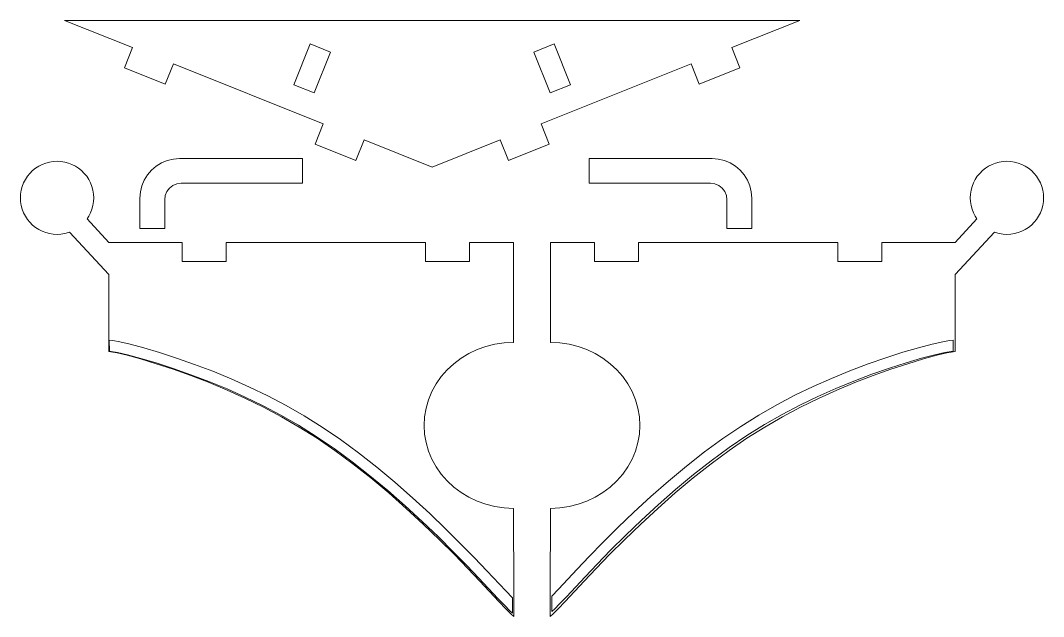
# Model space of a CAD drawing. Header units: millimetres. Extents: x -516 to 519, y -297 to 340.
# Drawn here: x -130.9 to 8.8, y -187.1 to -105.7 of the extents above; entities that cross this region are included whole.
import ezdxf

# ---------------------------------------------------------------- set-up
doc = ezdxf.new("R2010")
doc.units = ezdxf.units.MM
doc.header["$MEASUREMENT"] = 0
doc.layers.add('layer 1', color=7, linetype='Continuous')

msp = doc.modelspace()

# ---------------------------------------------------------------- linework, layer by layer
at = {"layer": 'layer 1', "color": 250, "lineweight": 18}
for points, knots in [([(-59.7746, -119.7748), (-59.7746, -119.7748), (-58.6614, -122.5629), (-58.6614, -122.5629), (-58.6614, -122.5629), (-64.237, -124.7889), (-64.237, -124.7889), (-64.237, -124.7889), (-65.3504, -122.0014), (-65.3504, -122.0014), (-65.3504, -122.0014), (-74.6432, -125.7119), (-74.6432, -125.7119), (-74.6432, -125.7119), (-83.9355, -122.0014), (-83.9355, -122.0014), (-83.9355, -122.0014), (-85.0489, -124.7889), (-85.0489, -124.7889), (-85.0489, -124.7889), (-90.6247, -122.5629), (-90.6247, -122.5629), (-90.6247, -122.5629), (-89.5113, -119.7748), (-89.5113, -119.7748), (-89.5113, -119.7748), (-109.9846, -111.6), (-109.9846, -111.6), (-109.9846, -111.6), (-111.098, -114.3877), (-111.098, -114.3877), (-111.098, -114.3877), (-116.6731, -112.1616), (-116.6731, -112.1616), (-116.6731, -112.1616), (-115.5604, -109.3735), (-115.5604, -109.3735), (-115.5604, -109.3735), (-124.8527, -105.663), (-124.8527, -105.663), (-124.8527, -105.663), (-24.4332, -105.663), (-24.4332, -105.663), (-24.4332, -105.663), (-33.7262, -109.3735), (-33.7262, -109.3735), (-33.7262, -109.3735), (-32.6128, -112.1616), (-32.6128, -112.1616), (-32.6128, -112.1616), (-38.1886, -114.3877), (-38.1886, -114.3877), (-38.1886, -114.3877), (-39.3019, -111.6), (-39.3019, -111.6), (-39.3019, -111.6), (-59.7746, -119.7748), (-59.7746, -119.7748)], [0, 0, 0, 0, 0.05263158, 0.05263158, 0.05263158, 0.10526316, 0.10526316, 0.10526316, 0.15789474, 0.15789474, 0.15789474, 0.21052632, 0.21052632, 0.21052632, 0.26315789, 0.26315789, 0.26315789, 0.31578947, 0.31578947, 0.31578947, 0.36842105, 0.36842105, 0.36842105, 0.42105263, 0.42105263, 0.42105263, 0.47368421, 0.47368421, 0.47368421, 0.52631579, 0.52631579, 0.52631579, 0.57894737, 0.57894737, 0.57894737, 0.63157895, 0.63157895, 0.63157895, 0.68421053, 0.68421053, 0.68421053, 0.73684211, 0.73684211, 0.73684211, 0.78947368, 0.78947368, 0.78947368, 0.84210526, 0.84210526, 0.84210526, 0.89473684, 0.89473684, 0.89473684, 0.94736842, 0.94736842, 0.94736842, 1, 1, 1, 1]), ([(-90.7454, -115.5551), (-90.7454, -115.5551), (-88.5195, -109.9794), (-88.5195, -109.9794), (-88.5195, -109.9794), (-91.307, -108.8662), (-91.307, -108.8662), (-91.307, -108.8662), (-93.5337, -114.4418), (-93.5337, -114.4418), (-93.5337, -114.4418), (-90.7454, -115.5551), (-90.7454, -115.5551)], [0, 0, 0, 0, 0.25, 0.25, 0.25, 0.5, 0.5, 0.5, 0.75, 0.75, 0.75, 1, 1, 1, 1]), ([(-60.7671, -109.9794), (-60.7671, -109.9794), (-58.5405, -115.5551), (-58.5405, -115.5551), (-58.5405, -115.5551), (-55.7529, -114.4418), (-55.7529, -114.4418), (-55.7529, -114.4418), (-57.979, -108.8662), (-57.979, -108.8662), (-57.979, -108.8662), (-60.7671, -109.9794), (-60.7671, -109.9794)], [0, 0, 0, 0, 0.25, 0.25, 0.25, 0.5, 0.5, 0.5, 0.75, 0.75, 0.75, 1, 1, 1, 1]), ([(-118.7865, -149.4027), (-118.7865, -149.4027), (-118.7865, -149.3962), (-118.7865, -149.3962), (-118.7865, -149.3962), (-118.7865, -149.2809), (-118.7865, -149.2809), (-118.7865, -149.2809), (-118.7865, -140.3941), (-118.7865, -140.3941), (-118.7865, -140.3941), (-124.1799, -134.6107), (-124.1799, -134.6107), (-124.1799, -134.6107), (-124.3177, -134.6639), (-124.3177, -134.6639), (-124.3177, -134.6639), (-124.8235, -134.7995), (-124.8235, -134.7995), (-124.8235, -134.7995), (-125.3407, -134.8815), (-125.3407, -134.8815), (-125.3407, -134.8815), (-125.8633, -134.9088), (-125.8633, -134.9088), (-125.8633, -134.9088), (-126.3865, -134.8815), (-126.3865, -134.8815), (-126.3865, -134.8815), (-126.9038, -134.7995), (-126.9038, -134.7995), (-126.9038, -134.7995), (-127.4095, -134.6639), (-127.4095, -134.6639), (-127.4095, -134.6639), (-127.8983, -134.4764), (-127.8983, -134.4764), (-127.8983, -134.4764), (-128.3647, -134.2385), (-128.3647, -134.2385), (-128.3647, -134.2385), (-128.8037, -133.9532), (-128.8037, -133.9532), (-128.8037, -133.9532), (-129.211, -133.624), (-129.211, -133.624), (-129.211, -133.624), (-129.5811, -133.2533), (-129.5811, -133.2533), (-129.5811, -133.2533), (-129.9103, -132.8465), (-129.9103, -132.8465), (-129.9103, -132.8465), (-130.1958, -132.4076), (-130.1958, -132.4076), (-130.1958, -132.4076), (-130.4335, -131.9411), (-130.4335, -131.9411), (-130.4335, -131.9411), (-130.621, -131.4523), (-130.621, -131.4523), (-130.621, -131.4523), (-130.7566, -130.9466), (-130.7566, -130.9466), (-130.7566, -130.9466), (-130.8386, -130.4294), (-130.8386, -130.4294), (-130.8386, -130.4294), (-130.8661, -129.9062), (-130.8661, -129.9062), (-130.8661, -129.9062), (-130.8386, -129.3834), (-130.8386, -129.3834), (-130.8386, -129.3834), (-130.7566, -128.8663), (-130.7566, -128.8663), (-130.7566, -128.8663), (-130.621, -128.3606), (-130.621, -128.3606), (-130.621, -128.3606), (-130.4335, -127.8718), (-130.4335, -127.8718), (-130.4335, -127.8718), (-130.1958, -127.4048), (-130.1958, -127.4048), (-130.1958, -127.4048), (-129.9103, -126.9659), (-129.9103, -126.9659), (-129.9103, -126.9659), (-129.5811, -126.5591), (-129.5811, -126.5591), (-129.5811, -126.5591), (-129.211, -126.189), (-129.211, -126.189), (-129.211, -126.189), (-128.8037, -125.8592), (-128.8037, -125.8592), (-128.8037, -125.8592), (-128.3647, -125.5739), (-128.3647, -125.5739), (-128.3647, -125.5739), (-127.8983, -125.336), (-127.8983, -125.336), (-127.8983, -125.336), (-127.4095, -125.1484), (-127.4095, -125.1484), (-127.4095, -125.1484), (-126.9038, -125.0128), (-126.9038, -125.0128), (-126.9038, -125.0128), (-126.3865, -124.9315), (-126.3865, -124.9315), (-126.3865, -124.9315), (-125.8633, -124.9036), (-125.8633, -124.9036), (-125.8633, -124.9036), (-125.3407, -124.9315), (-125.3407, -124.9315), (-125.3407, -124.9315), (-124.8235, -125.0128), (-124.8235, -125.0128), (-124.8235, -125.0128), (-124.3177, -125.1484), (-124.3177, -125.1484), (-124.3177, -125.1484), (-123.829, -125.336), (-123.829, -125.336), (-123.829, -125.336), (-123.3621, -125.5739), (-123.3621, -125.5739), (-123.3621, -125.5739), (-122.923, -125.8592), (-122.923, -125.8592), (-122.923, -125.8592), (-122.5162, -126.189), (-122.5162, -126.189), (-122.5162, -126.189), (-122.1461, -126.5591), (-122.1461, -126.5591), (-122.1461, -126.5591), (-121.8165, -126.9659), (-121.8165, -126.9659), (-121.8165, -126.9659), (-121.531, -127.4048), (-121.531, -127.4048), (-121.531, -127.4048), (-121.2937, -127.8718), (-121.2937, -127.8718), (-121.2937, -127.8718), (-121.1057, -128.3606), (-121.1057, -128.3606), (-121.1057, -128.3606), (-120.9701, -128.8663), (-120.9701, -128.8663), (-120.9701, -128.8663), (-120.8886, -129.3834), (-120.8886, -129.3834), (-120.8886, -129.3834), (-120.8607, -129.9062), (-120.8607, -129.9062), (-120.8607, -129.9062), (-120.8886, -130.4294), (-120.8886, -130.4294), (-120.8886, -130.4294), (-120.9701, -130.9461), (-120.9701, -130.9461), (-120.9701, -130.9461), (-121.1057, -131.4523), (-121.1057, -131.4523), (-121.1057, -131.4523), (-121.2937, -131.9411), (-121.2937, -131.9411), (-121.2937, -131.9411), (-121.531, -132.4076), (-121.531, -132.4076), (-121.531, -132.4076), (-121.7776, -132.7863), (-121.7776, -132.7863), (-121.7776, -132.7863), (-118.7865, -135.9935), (-118.7865, -135.9935), (-118.7865, -135.9935), (-108.7817, -135.9935), (-108.7817, -135.9935), (-108.7817, -135.9935), (-108.7817, -138.6201), (-108.7817, -138.6201), (-108.7817, -138.6201), (-102.7786, -138.6201), (-102.7786, -138.6201), (-102.7786, -138.6201), (-102.7786, -135.9935), (-102.7786, -135.9935), (-102.7786, -135.9935), (-75.5359, -135.9935), (-75.5359, -135.9935), (-75.5359, -135.9935), (-75.5359, -138.6201), (-75.5359, -138.6201), (-75.5359, -138.6201), (-69.5332, -138.6201), (-69.5332, -138.6201), (-69.5332, -138.6201), (-69.5332, -135.9935), (-69.5332, -135.9935), (-69.5332, -135.9935), (-63.5301, -135.9935), (-63.5301, -135.9935), (-63.5301, -135.9935), (-63.5301, -149.6624), (-63.5301, -149.6624), (-63.5301, -149.6624), (-64.8068, -149.7247), (-64.8068, -149.7247), (-64.8068, -149.7247), (-66.0697, -149.9101), (-66.0697, -149.9101), (-66.0697, -149.9101), (-67.3043, -150.2174), (-67.3043, -150.2174), (-67.3043, -150.2174), (-68.4978, -150.6433), (-68.4978, -150.6433), (-68.4978, -150.6433), (-69.6372, -151.1818), (-69.6372, -151.1818), (-69.6372, -151.1818), (-70.7093, -151.8286), (-70.7093, -151.8286), (-70.7093, -151.8286), (-71.7028, -152.576), (-71.7028, -152.576), (-71.7028, -152.576), (-72.6071, -153.4157), (-72.6071, -153.4157), (-72.6071, -153.4157), (-73.4113, -154.3381), (-73.4113, -154.3381), (-73.4113, -154.3381), (-74.1077, -155.3337), (-74.1077, -155.3337), (-74.1077, -155.3337), (-74.6878, -156.3916), (-74.6878, -156.3916), (-74.6878, -156.3916), (-75.1466, -157.5004), (-75.1466, -157.5004), (-75.1466, -157.5004), (-75.4773, -158.6475), (-75.4773, -158.6475), (-75.4773, -158.6475), (-75.6775, -159.8196), (-75.6775, -159.8196), (-75.6775, -159.8196), (-75.7442, -161.0055), (-75.7442, -161.0055), (-75.7442, -161.0055), (-75.6775, -162.1914), (-75.6775, -162.1914), (-75.6775, -162.1914), (-75.4773, -163.3642), (-75.4773, -163.3642), (-75.4773, -163.3642), (-75.1466, -164.5107), (-75.1466, -164.5107), (-75.1466, -164.5107), (-74.6878, -165.6195), (-74.6878, -165.6195), (-74.6878, -165.6195), (-74.1077, -166.6773), (-74.1077, -166.6773), (-74.1077, -166.6773), (-73.4113, -167.6729), (-73.4113, -167.6729), (-73.4113, -167.6729), (-72.6071, -168.5958), (-72.6071, -168.5958), (-72.6071, -168.5958), (-71.7028, -169.4351), (-71.7028, -169.4351), (-71.7028, -169.4351), (-70.7093, -170.1825), (-70.7093, -170.1825), (-70.7093, -170.1825), (-69.6372, -170.8293), (-69.6372, -170.8293), (-69.6372, -170.8293), (-68.4978, -171.3683), (-68.4978, -171.3683), (-68.4978, -171.3683), (-67.3043, -171.7937), (-67.3043, -171.7937), (-67.3043, -171.7937), (-66.0697, -172.101), (-66.0697, -172.101), (-66.0697, -172.101), (-64.8068, -172.2868), (-64.8068, -172.2868), (-64.8068, -172.2868), (-63.5301, -172.3487), (-63.5301, -172.3487), (-63.5301, -172.3487), (-63.5159, -184.1426), (-63.5159, -184.1426), (-63.5159, -184.1426), (-63.5149, -185.0253), (-63.5149, -185.0253)], [0, 0, 0, 0, 0.00980392, 0.00980392, 0.00980392, 0.01960784, 0.01960784, 0.01960784, 0.02941176, 0.02941176, 0.02941176, 0.03921569, 0.03921569, 0.03921569, 0.04901961, 0.04901961, 0.04901961, 0.05882353, 0.05882353, 0.05882353, 0.06862745, 0.06862745, 0.06862745, 0.07843137, 0.07843137, 0.07843137, 0.08823529, 0.08823529, 0.08823529, 0.09803922, 0.09803922, 0.09803922, 0.10784314, 0.10784314, 0.10784314, 0.11764706, 0.11764706, 0.11764706, 0.12745098, 0.12745098, 0.12745098, 0.1372549, 0.1372549, 0.1372549, 0.14705882, 0.14705882, 0.14705882, 0.15686275, 0.15686275, 0.15686275, 0.16666667, 0.16666667, 0.16666667, 0.17647059, 0.17647059, 0.17647059, 0.18627451, 0.18627451, 0.18627451, 0.19607843, 0.19607843, 0.19607843, 0.20588235, 0.20588235, 0.20588235, 0.21568627, 0.21568627, 0.21568627, 0.2254902, 0.2254902, 0.2254902, 0.23529412, 0.23529412, 0.23529412, 0.24509804, 0.24509804, 0.24509804, 0.25490196, 0.25490196, 0.25490196, 0.26470588, 0.26470588, 0.26470588, 0.2745098, 0.2745098, 0.2745098, 0.28431373, 0.28431373, 0.28431373, 0.29411765, 0.29411765, 0.29411765, 0.30392157, 0.30392157, 0.30392157, 0.31372549, 0.31372549, 0.31372549, 0.32352941, 0.32352941, 0.32352941, 0.33333333, 0.33333333, 0.33333333, 0.34313725, 0.34313725, 0.34313725, 0.35294118, 0.35294118, 0.35294118, 0.3627451, 0.3627451, 0.3627451, 0.37254902, 0.37254902, 0.37254902, 0.38235294, 0.38235294, 0.38235294, 0.39215686, 0.39215686, 0.39215686, 0.40196078, 0.40196078, 0.40196078, 0.41176471, 0.41176471, 0.41176471, 0.42156863, 0.42156863, 0.42156863, 0.43137255, 0.43137255, 0.43137255, 0.44117647, 0.44117647, 0.44117647, 0.45098039, 0.45098039, 0.45098039, 0.46078431, 0.46078431, 0.46078431, 0.47058824, 0.47058824, 0.47058824, 0.48039216, 0.48039216, 0.48039216, 0.49019608, 0.49019608, 0.49019608, 0.5, 0.5, 0.5, 0.50980392, 0.50980392, 0.50980392, 0.51960784, 0.51960784, 0.51960784, 0.52941176, 0.52941176, 0.52941176, 0.53921569, 0.53921569, 0.53921569, 0.54901961, 0.54901961, 0.54901961, 0.55882353, 0.55882353, 0.55882353, 0.56862745, 0.56862745, 0.56862745, 0.57843137, 0.57843137, 0.57843137, 0.58823529, 0.58823529, 0.58823529, 0.59803922, 0.59803922, 0.59803922, 0.60784314, 0.60784314, 0.60784314, 0.61764706, 0.61764706, 0.61764706, 0.62745098, 0.62745098, 0.62745098, 0.6372549, 0.6372549, 0.6372549, 0.64705882, 0.64705882, 0.64705882, 0.65686275, 0.65686275, 0.65686275, 0.66666667, 0.66666667, 0.66666667, 0.67647059, 0.67647059, 0.67647059, 0.68627451, 0.68627451, 0.68627451, 0.69607843, 0.69607843, 0.69607843, 0.70588235, 0.70588235, 0.70588235, 0.71568627, 0.71568627, 0.71568627, 0.7254902, 0.7254902, 0.7254902, 0.73529412, 0.73529412, 0.73529412, 0.74509804, 0.74509804, 0.74509804, 0.75490196, 0.75490196, 0.75490196, 0.76470588, 0.76470588, 0.76470588, 0.7745098, 0.7745098, 0.7745098, 0.78431373, 0.78431373, 0.78431373, 0.79411765, 0.79411765, 0.79411765, 0.80392157, 0.80392157, 0.80392157, 0.81372549, 0.81372549, 0.81372549, 0.82352941, 0.82352941, 0.82352941, 0.83333333, 0.83333333, 0.83333333, 0.84313725, 0.84313725, 0.84313725, 0.85294118, 0.85294118, 0.85294118, 0.8627451, 0.8627451, 0.8627451, 0.87254902, 0.87254902, 0.87254902, 0.88235294, 0.88235294, 0.88235294, 0.89215686, 0.89215686, 0.89215686, 0.90196078, 0.90196078, 0.90196078, 0.91176471, 0.91176471, 0.91176471, 0.92156863, 0.92156863, 0.92156863, 0.93137255, 0.93137255, 0.93137255, 0.94117647, 0.94117647, 0.94117647, 0.95098039, 0.95098039, 0.95098039, 0.96078431, 0.96078431, 0.96078431, 0.97058824, 0.97058824, 0.97058824, 0.98039216, 0.98039216, 0.98039216, 0.99019608, 0.99019608, 0.99019608, 1, 1, 1, 1]), ([(-92.3682, -127.9181), (-92.3682, -127.9181), (-108.919, -127.9181), (-108.919, -127.9181), (-108.919, -127.9181), (-109.5012, -127.9951), (-109.5012, -127.9951), (-109.5012, -127.9951), (-110.0437, -128.2198), (-110.0437, -128.2198), (-110.0437, -128.2198), (-110.51, -128.5774), (-110.51, -128.5774), (-110.51, -128.5774), (-110.8671, -129.0432), (-110.8671, -129.0432), (-110.8671, -129.0432), (-111.0918, -129.5855), (-111.0918, -129.5855), (-111.0918, -129.5855), (-111.1688, -130.1678), (-111.1688, -130.1678), (-111.1688, -130.1678), (-111.1688, -134.0813), (-111.1688, -134.0813), (-111.1688, -134.0813), (-114.5433, -134.0813), (-114.5433, -134.0813), (-114.5433, -134.0813), (-114.5433, -129.9432), (-114.5433, -129.9432), (-114.5433, -129.9432), (-114.4766, -129.0984), (-114.4766, -129.0984), (-114.4766, -129.0984), (-114.2793, -128.2745), (-114.2793, -128.2745), (-114.2793, -128.2745), (-113.955, -127.4916), (-113.955, -127.4916), (-113.955, -127.4916), (-113.5121, -126.7694), (-113.5121, -126.7694), (-113.5121, -126.7694), (-112.9616, -126.1253), (-112.9616, -126.1253), (-112.9616, -126.1253), (-112.3175, -125.5748), (-112.3175, -125.5748), (-112.3175, -125.5748), (-111.5953, -125.1325), (-111.5953, -125.1325), (-111.5953, -125.1325), (-110.8124, -124.8083), (-110.8124, -124.8083), (-110.8124, -124.8083), (-109.9885, -124.6103), (-109.9885, -124.6103), (-109.9885, -124.6103), (-109.1437, -124.5435), (-109.1437, -124.5435), (-109.1437, -124.5435), (-92.3682, -124.5435), (-92.3682, -124.5435), (-92.3682, -124.5435), (-92.3682, -127.9181), (-92.3682, -127.9181)], [0, 0, 0, 0, 0.04545455, 0.04545455, 0.04545455, 0.09090909, 0.09090909, 0.09090909, 0.13636364, 0.13636364, 0.13636364, 0.18181818, 0.18181818, 0.18181818, 0.22727273, 0.22727273, 0.22727273, 0.27272727, 0.27272727, 0.27272727, 0.31818182, 0.31818182, 0.31818182, 0.36363636, 0.36363636, 0.36363636, 0.40909091, 0.40909091, 0.40909091, 0.45454545, 0.45454545, 0.45454545, 0.5, 0.5, 0.5, 0.54545455, 0.54545455, 0.54545455, 0.59090909, 0.59090909, 0.59090909, 0.63636364, 0.63636364, 0.63636364, 0.68181818, 0.68181818, 0.68181818, 0.72727273, 0.72727273, 0.72727273, 0.77272727, 0.77272727, 0.77272727, 0.81818182, 0.81818182, 0.81818182, 0.86363636, 0.86363636, 0.86363636, 0.90909091, 0.90909091, 0.90909091, 0.95454545, 0.95454545, 0.95454545, 1, 1, 1, 1]), ([(-3.2419, -149.4027), (-3.2419, -149.4027), (-3.2419, -149.3962), (-3.2419, -149.3962), (-3.2419, -149.3962), (-3.2419, -149.2809), (-3.2419, -149.2809), (-3.2419, -149.2809), (-3.2419, -140.3941), (-3.2419, -140.3941), (-3.2419, -140.3941), (2.1515, -134.6107), (2.1515, -134.6107), (2.1515, -134.6107), (2.2893, -134.6639), (2.2893, -134.6639), (2.2893, -134.6639), (2.7951, -134.7995), (2.7951, -134.7995), (2.7951, -134.7995), (3.3123, -134.8815), (3.3123, -134.8815), (3.3123, -134.8815), (3.8349, -134.9088), (3.8349, -134.9088), (3.8349, -134.9088), (4.3581, -134.8815), (4.3581, -134.8815), (4.3581, -134.8815), (4.8754, -134.7995), (4.8754, -134.7995), (4.8754, -134.7995), (5.3811, -134.6639), (5.3811, -134.6639), (5.3811, -134.6639), (5.8699, -134.4764), (5.8699, -134.4764), (5.8699, -134.4764), (6.3363, -134.2385), (6.3363, -134.2385), (6.3363, -134.2385), (6.7753, -133.9532), (6.7753, -133.9532), (6.7753, -133.9532), (7.1826, -133.624), (7.1826, -133.624), (7.1826, -133.624), (7.5527, -133.2533), (7.5527, -133.2533), (7.5527, -133.2533), (7.8819, -132.8465), (7.8819, -132.8465), (7.8819, -132.8465), (8.1674, -132.4076), (8.1674, -132.4076), (8.1674, -132.4076), (8.4051, -131.9411), (8.4051, -131.9411), (8.4051, -131.9411), (8.5926, -131.4523), (8.5926, -131.4523), (8.5926, -131.4523), (8.7282, -130.9466), (8.7282, -130.9466), (8.7282, -130.9466), (8.8102, -130.4294), (8.8102, -130.4294), (8.8102, -130.4294), (8.8377, -129.9062), (8.8377, -129.9062), (8.8377, -129.9062), (8.8102, -129.3834), (8.8102, -129.3834), (8.8102, -129.3834), (8.7282, -128.8663), (8.7282, -128.8663), (8.7282, -128.8663), (8.5926, -128.3606), (8.5926, -128.3606), (8.5926, -128.3606), (8.4051, -127.8718), (8.4051, -127.8718), (8.4051, -127.8718), (8.1674, -127.4048), (8.1674, -127.4048), (8.1674, -127.4048), (7.8819, -126.9659), (7.8819, -126.9659), (7.8819, -126.9659), (7.5527, -126.5591), (7.5527, -126.5591), (7.5527, -126.5591), (7.1826, -126.189), (7.1826, -126.189), (7.1826, -126.189), (6.7753, -125.8592), (6.7753, -125.8592), (6.7753, -125.8592), (6.3363, -125.5739), (6.3363, -125.5739), (6.3363, -125.5739), (5.8699, -125.336), (5.8699, -125.336), (5.8699, -125.336), (5.3811, -125.1484), (5.3811, -125.1484), (5.3811, -125.1484), (4.8754, -125.0128), (4.8754, -125.0128), (4.8754, -125.0128), (4.3581, -124.9315), (4.3581, -124.9315), (4.3581, -124.9315), (3.8349, -124.9036), (3.8349, -124.9036), (3.8349, -124.9036), (3.3123, -124.9315), (3.3123, -124.9315), (3.3123, -124.9315), (2.7951, -125.0128), (2.7951, -125.0128), (2.7951, -125.0128), (2.2893, -125.1484), (2.2893, -125.1484), (2.2893, -125.1484), (1.8006, -125.336), (1.8006, -125.336), (1.8006, -125.336), (1.3337, -125.5739), (1.3337, -125.5739), (1.3337, -125.5739), (0.8946, -125.8592), (0.8946, -125.8592), (0.8946, -125.8592), (0.4878, -126.189), (0.4878, -126.189), (0.4878, -126.189), (0.1177, -126.5591), (0.1177, -126.5591), (0.1177, -126.5591), (-0.2119, -126.9659), (-0.2119, -126.9659), (-0.2119, -126.9659), (-0.4974, -127.4048), (-0.4974, -127.4048), (-0.4974, -127.4048), (-0.7347, -127.8718), (-0.7347, -127.8718), (-0.7347, -127.8718), (-0.9227, -128.3606), (-0.9227, -128.3606), (-0.9227, -128.3606), (-1.0583, -128.8663), (-1.0583, -128.8663), (-1.0583, -128.8663), (-1.1398, -129.3834), (-1.1398, -129.3834), (-1.1398, -129.3834), (-1.1677, -129.9062), (-1.1677, -129.9062), (-1.1677, -129.9062), (-1.1398, -130.4294), (-1.1398, -130.4294), (-1.1398, -130.4294), (-1.0583, -130.9461), (-1.0583, -130.9461), (-1.0583, -130.9461), (-0.9227, -131.4523), (-0.9227, -131.4523), (-0.9227, -131.4523), (-0.7347, -131.9411), (-0.7347, -131.9411), (-0.7347, -131.9411), (-0.4974, -132.4076), (-0.4974, -132.4076), (-0.4974, -132.4076), (-0.2508, -132.7863), (-0.2508, -132.7863), (-0.2508, -132.7863), (-3.2419, -135.9935), (-3.2419, -135.9935), (-3.2419, -135.9935), (-13.2467, -135.9935), (-13.2467, -135.9935), (-13.2467, -135.9935), (-13.2467, -138.6201), (-13.2467, -138.6201), (-13.2467, -138.6201), (-19.2498, -138.6201), (-19.2498, -138.6201), (-19.2498, -138.6201), (-19.2498, -135.9935), (-19.2498, -135.9935), (-19.2498, -135.9935), (-46.4925, -135.9935), (-46.4925, -135.9935), (-46.4925, -135.9935), (-46.4925, -138.6201), (-46.4925, -138.6201), (-46.4925, -138.6201), (-52.4952, -138.6201), (-52.4952, -138.6201), (-52.4952, -138.6201), (-52.4952, -135.9935), (-52.4952, -135.9935), (-52.4952, -135.9935), (-58.4983, -135.9935), (-58.4983, -135.9935), (-58.4983, -135.9935), (-58.4983, -149.6624), (-58.4983, -149.6624), (-58.4983, -149.6624), (-57.2216, -149.7247), (-57.2216, -149.7247), (-57.2216, -149.7247), (-55.9587, -149.9101), (-55.9587, -149.9101), (-55.9587, -149.9101), (-54.7241, -150.2174), (-54.7241, -150.2174), (-54.7241, -150.2174), (-53.5306, -150.6433), (-53.5306, -150.6433), (-53.5306, -150.6433), (-52.3912, -151.1818), (-52.3912, -151.1818), (-52.3912, -151.1818), (-51.3191, -151.8286), (-51.3191, -151.8286), (-51.3191, -151.8286), (-50.3256, -152.576), (-50.3256, -152.576), (-50.3256, -152.576), (-49.4213, -153.4157), (-49.4213, -153.4157), (-49.4213, -153.4157), (-48.6171, -154.3381), (-48.6171, -154.3381), (-48.6171, -154.3381), (-47.9207, -155.3337), (-47.9207, -155.3337), (-47.9207, -155.3337), (-47.3406, -156.3916), (-47.3406, -156.3916), (-47.3406, -156.3916), (-46.8818, -157.5004), (-46.8818, -157.5004), (-46.8818, -157.5004), (-46.5511, -158.6475), (-46.5511, -158.6475), (-46.5511, -158.6475), (-46.3509, -159.8196), (-46.3509, -159.8196), (-46.3509, -159.8196), (-46.2842, -161.0055), (-46.2842, -161.0055), (-46.2842, -161.0055), (-46.3509, -162.1914), (-46.3509, -162.1914), (-46.3509, -162.1914), (-46.5511, -163.3642), (-46.5511, -163.3642), (-46.5511, -163.3642), (-46.8818, -164.5107), (-46.8818, -164.5107), (-46.8818, -164.5107), (-47.3406, -165.6195), (-47.3406, -165.6195), (-47.3406, -165.6195), (-47.9207, -166.6773), (-47.9207, -166.6773), (-47.9207, -166.6773), (-48.6171, -167.6729), (-48.6171, -167.6729), (-48.6171, -167.6729), (-49.4213, -168.5958), (-49.4213, -168.5958), (-49.4213, -168.5958), (-50.3256, -169.4351), (-50.3256, -169.4351), (-50.3256, -169.4351), (-51.3191, -170.1825), (-51.3191, -170.1825), (-51.3191, -170.1825), (-52.3912, -170.8293), (-52.3912, -170.8293), (-52.3912, -170.8293), (-53.5306, -171.3683), (-53.5306, -171.3683), (-53.5306, -171.3683), (-54.7241, -171.7937), (-54.7241, -171.7937), (-54.7241, -171.7937), (-55.9587, -172.101), (-55.9587, -172.101), (-55.9587, -172.101), (-57.2216, -172.2868), (-57.2216, -172.2868), (-57.2216, -172.2868), (-58.4983, -172.3487), (-58.4983, -172.3487), (-58.4983, -172.3487), (-58.5124, -184.1426), (-58.5124, -184.1426), (-58.5124, -184.1426), (-58.5135, -185.0253), (-58.5135, -185.0253)], [0, 0, 0, 0, 0.00980392, 0.00980392, 0.00980392, 0.01960784, 0.01960784, 0.01960784, 0.02941176, 0.02941176, 0.02941176, 0.03921569, 0.03921569, 0.03921569, 0.04901961, 0.04901961, 0.04901961, 0.05882353, 0.05882353, 0.05882353, 0.06862745, 0.06862745, 0.06862745, 0.07843137, 0.07843137, 0.07843137, 0.08823529, 0.08823529, 0.08823529, 0.09803922, 0.09803922, 0.09803922, 0.10784314, 0.10784314, 0.10784314, 0.11764706, 0.11764706, 0.11764706, 0.12745098, 0.12745098, 0.12745098, 0.1372549, 0.1372549, 0.1372549, 0.14705882, 0.14705882, 0.14705882, 0.15686275, 0.15686275, 0.15686275, 0.16666667, 0.16666667, 0.16666667, 0.17647059, 0.17647059, 0.17647059, 0.18627451, 0.18627451, 0.18627451, 0.19607843, 0.19607843, 0.19607843, 0.20588235, 0.20588235, 0.20588235, 0.21568627, 0.21568627, 0.21568627, 0.2254902, 0.2254902, 0.2254902, 0.23529412, 0.23529412, 0.23529412, 0.24509804, 0.24509804, 0.24509804, 0.25490196, 0.25490196, 0.25490196, 0.26470588, 0.26470588, 0.26470588, 0.2745098, 0.2745098, 0.2745098, 0.28431373, 0.28431373, 0.28431373, 0.29411765, 0.29411765, 0.29411765, 0.30392157, 0.30392157, 0.30392157, 0.31372549, 0.31372549, 0.31372549, 0.32352941, 0.32352941, 0.32352941, 0.33333333, 0.33333333, 0.33333333, 0.34313725, 0.34313725, 0.34313725, 0.35294118, 0.35294118, 0.35294118, 0.3627451, 0.3627451, 0.3627451, 0.37254902, 0.37254902, 0.37254902, 0.38235294, 0.38235294, 0.38235294, 0.39215686, 0.39215686, 0.39215686, 0.40196078, 0.40196078, 0.40196078, 0.41176471, 0.41176471, 0.41176471, 0.42156863, 0.42156863, 0.42156863, 0.43137255, 0.43137255, 0.43137255, 0.44117647, 0.44117647, 0.44117647, 0.45098039, 0.45098039, 0.45098039, 0.46078431, 0.46078431, 0.46078431, 0.47058824, 0.47058824, 0.47058824, 0.48039216, 0.48039216, 0.48039216, 0.49019608, 0.49019608, 0.49019608, 0.5, 0.5, 0.5, 0.50980392, 0.50980392, 0.50980392, 0.51960784, 0.51960784, 0.51960784, 0.52941176, 0.52941176, 0.52941176, 0.53921569, 0.53921569, 0.53921569, 0.54901961, 0.54901961, 0.54901961, 0.55882353, 0.55882353, 0.55882353, 0.56862745, 0.56862745, 0.56862745, 0.57843137, 0.57843137, 0.57843137, 0.58823529, 0.58823529, 0.58823529, 0.59803922, 0.59803922, 0.59803922, 0.60784314, 0.60784314, 0.60784314, 0.61764706, 0.61764706, 0.61764706, 0.62745098, 0.62745098, 0.62745098, 0.6372549, 0.6372549, 0.6372549, 0.64705882, 0.64705882, 0.64705882, 0.65686275, 0.65686275, 0.65686275, 0.66666667, 0.66666667, 0.66666667, 0.67647059, 0.67647059, 0.67647059, 0.68627451, 0.68627451, 0.68627451, 0.69607843, 0.69607843, 0.69607843, 0.70588235, 0.70588235, 0.70588235, 0.71568627, 0.71568627, 0.71568627, 0.7254902, 0.7254902, 0.7254902, 0.73529412, 0.73529412, 0.73529412, 0.74509804, 0.74509804, 0.74509804, 0.75490196, 0.75490196, 0.75490196, 0.76470588, 0.76470588, 0.76470588, 0.7745098, 0.7745098, 0.7745098, 0.78431373, 0.78431373, 0.78431373, 0.79411765, 0.79411765, 0.79411765, 0.80392157, 0.80392157, 0.80392157, 0.81372549, 0.81372549, 0.81372549, 0.82352941, 0.82352941, 0.82352941, 0.83333333, 0.83333333, 0.83333333, 0.84313725, 0.84313725, 0.84313725, 0.85294118, 0.85294118, 0.85294118, 0.8627451, 0.8627451, 0.8627451, 0.87254902, 0.87254902, 0.87254902, 0.88235294, 0.88235294, 0.88235294, 0.89215686, 0.89215686, 0.89215686, 0.90196078, 0.90196078, 0.90196078, 0.91176471, 0.91176471, 0.91176471, 0.92156863, 0.92156863, 0.92156863, 0.93137255, 0.93137255, 0.93137255, 0.94117647, 0.94117647, 0.94117647, 0.95098039, 0.95098039, 0.95098039, 0.96078431, 0.96078431, 0.96078431, 0.97058824, 0.97058824, 0.97058824, 0.98039216, 0.98039216, 0.98039216, 0.99019608, 0.99019608, 0.99019608, 1, 1, 1, 1]), ([(-53.1926, -124.5435), (-53.1926, -124.5435), (-36.4167, -124.5435), (-36.4167, -124.5435), (-36.4167, -124.5435), (-35.572, -124.6103), (-35.572, -124.6103), (-35.572, -124.6103), (-34.748, -124.8083), (-34.748, -124.8083), (-34.748, -124.8083), (-33.9657, -125.1325), (-33.9657, -125.1325), (-33.9657, -125.1325), (-33.2428, -125.5748), (-33.2428, -125.5748), (-33.2428, -125.5748), (-32.5989, -126.1253), (-32.5989, -126.1253), (-32.5989, -126.1253), (-32.0483, -126.7694), (-32.0483, -126.7694), (-32.0483, -126.7694), (-31.6059, -127.4916), (-31.6059, -127.4916), (-31.6059, -127.4916), (-31.2817, -128.2745), (-31.2817, -128.2745), (-31.2817, -128.2745), (-31.0838, -129.0984), (-31.0838, -129.0984), (-31.0838, -129.0984), (-31.0172, -129.9432), (-31.0172, -129.9432), (-31.0172, -129.9432), (-31.0172, -134.0813), (-31.0172, -134.0813), (-31.0172, -134.0813), (-34.3922, -134.0813), (-34.3922, -134.0813), (-34.3922, -134.0813), (-34.3922, -130.1678), (-34.3922, -130.1678), (-34.3922, -130.1678), (-34.4687, -129.5855), (-34.4687, -129.5855), (-34.4687, -129.5855), (-34.6935, -129.0432), (-34.6935, -129.0432), (-34.6935, -129.0432), (-35.051, -128.5774), (-35.051, -128.5774), (-35.051, -128.5774), (-35.5167, -128.2198), (-35.5167, -128.2198), (-35.5167, -128.2198), (-36.0591, -127.9951), (-36.0591, -127.9951), (-36.0591, -127.9951), (-36.6414, -127.9181), (-36.6414, -127.9181), (-36.6414, -127.9181), (-53.1926, -127.9181), (-53.1926, -127.9181), (-53.1926, -127.9181), (-53.1926, -124.5435), (-53.1926, -124.5435)], [0, 0, 0, 0, 0.04545455, 0.04545455, 0.04545455, 0.09090909, 0.09090909, 0.09090909, 0.13636364, 0.13636364, 0.13636364, 0.18181818, 0.18181818, 0.18181818, 0.22727273, 0.22727273, 0.22727273, 0.27272727, 0.27272727, 0.27272727, 0.31818182, 0.31818182, 0.31818182, 0.36363636, 0.36363636, 0.36363636, 0.40909091, 0.40909091, 0.40909091, 0.45454545, 0.45454545, 0.45454545, 0.5, 0.5, 0.5, 0.54545455, 0.54545455, 0.54545455, 0.59090909, 0.59090909, 0.59090909, 0.63636364, 0.63636364, 0.63636364, 0.68181818, 0.68181818, 0.68181818, 0.72727273, 0.72727273, 0.72727273, 0.77272727, 0.77272727, 0.77272727, 0.81818182, 0.81818182, 0.81818182, 0.86363636, 0.86363636, 0.86363636, 0.90909091, 0.90909091, 0.90909091, 0.95454545, 0.95454545, 0.95454545, 1, 1, 1, 1]), ([(-63.5149, -185.0253), (-63.5149, -185.0253), (-63.5149, -185.0292), (-63.5149, -185.0292), (-63.5149, -185.0292), (-63.5142, -187.1307), (-63.5142, -187.1307), (-63.5142, -187.1307), (-63.9161, -186.753), (-63.9161, -186.753), (-63.9161, -186.753), (-64.5924, -186.07), (-64.5924, -186.07), (-64.5924, -186.07), (-65.5279, -185.0859), (-65.5279, -185.0859), (-65.5279, -185.0859), (-68.1254, -182.3069), (-68.1254, -182.3069), (-68.1254, -182.3069), (-69.7661, -180.5742), (-69.7661, -180.5742), (-69.7661, -180.5742), (-71.6185, -178.664), (-71.6185, -178.664), (-71.6185, -178.664), (-73.6589, -176.6235), (-73.6589, -176.6235), (-73.6589, -176.6235), (-75.8579, -174.5034), (-75.8579, -174.5034), (-75.8579, -174.5034), (-78.1766, -172.358), (-78.1766, -172.358), (-78.1766, -172.358), (-80.5757, -170.2394), (-80.5757, -170.2394), (-80.5757, -170.2394), (-83.018, -168.1935), (-83.018, -168.1935), (-83.018, -168.1935), (-85.4744, -166.2542), (-85.4744, -166.2542), (-85.4744, -166.2542), (-87.927, -164.4435), (-87.927, -164.4435), (-87.927, -164.4435), (-90.3682, -162.7698), (-90.3682, -162.7698), (-90.3682, -162.7698), (-92.8013, -161.2307), (-92.8013, -161.2307), (-92.8013, -161.2307), (-95.2341, -159.8164), (-95.2341, -159.8164), (-95.2341, -159.8164), (-97.6776, -158.5141), (-97.6776, -158.5141), (-97.6776, -158.5141), (-100.1394, -157.3091), (-100.1394, -157.3091), (-100.1394, -157.3091), (-102.6217, -156.192), (-102.6217, -156.192), (-102.6217, -156.192), (-105.1137, -155.156), (-105.1137, -155.156), (-105.1137, -155.156), (-107.5943, -154.2019), (-107.5943, -154.2019), (-107.5943, -154.2019), (-110.0228, -153.3359), (-110.0228, -153.3359), (-110.0228, -153.3359), (-112.3393, -152.5715), (-112.3393, -152.5715), (-112.3393, -152.5715), (-114.4602, -151.9287), (-114.4602, -151.9287), (-114.4602, -151.9287), (-116.2775, -151.4306), (-116.2775, -151.4306), (-116.2775, -151.4306), (-117.6684, -151.1003), (-117.6684, -151.1003), (-117.6684, -151.1003), (-118.5191, -150.9413), (-118.5191, -150.9413), (-118.5191, -150.9413), (-118.7344, -150.9179), (-118.7344, -150.9179), (-118.7344, -150.9179), (-118.7865, -150.9123), (-118.7865, -150.9123), (-118.7865, -150.9123), (-118.7865, -149.4027), (-118.7865, -149.4027)], [0, 0, 0, 0, 0.03125, 0.03125, 0.03125, 0.0625, 0.0625, 0.0625, 0.09375, 0.09375, 0.09375, 0.125, 0.125, 0.125, 0.15625, 0.15625, 0.15625, 0.1875, 0.1875, 0.1875, 0.21875, 0.21875, 0.21875, 0.25, 0.25, 0.25, 0.28125, 0.28125, 0.28125, 0.3125, 0.3125, 0.3125, 0.34375, 0.34375, 0.34375, 0.375, 0.375, 0.375, 0.40625, 0.40625, 0.40625, 0.4375, 0.4375, 0.4375, 0.46875, 0.46875, 0.46875, 0.5, 0.5, 0.5, 0.53125, 0.53125, 0.53125, 0.5625, 0.5625, 0.5625, 0.59375, 0.59375, 0.59375, 0.625, 0.625, 0.625, 0.65625, 0.65625, 0.65625, 0.6875, 0.6875, 0.6875, 0.71875, 0.71875, 0.71875, 0.75, 0.75, 0.75, 0.78125, 0.78125, 0.78125, 0.8125, 0.8125, 0.8125, 0.84375, 0.84375, 0.84375, 0.875, 0.875, 0.875, 0.90625, 0.90625, 0.90625, 0.9375, 0.9375, 0.9375, 0.96875, 0.96875, 0.96875, 1, 1, 1, 1]), ([(-58.5135, -185.0253), (-58.5135, -185.0253), (-58.5135, -185.0292), (-58.5135, -185.0292), (-58.5135, -185.0292), (-58.5142, -187.1307), (-58.5142, -187.1307), (-58.5142, -187.1307), (-58.1123, -186.753), (-58.1123, -186.753), (-58.1123, -186.753), (-57.436, -186.07), (-57.436, -186.07), (-57.436, -186.07), (-56.5005, -185.0859), (-56.5005, -185.0859), (-56.5005, -185.0859), (-53.903, -182.3069), (-53.903, -182.3069), (-53.903, -182.3069), (-52.2623, -180.5742), (-52.2623, -180.5742), (-52.2623, -180.5742), (-50.4099, -178.664), (-50.4099, -178.664), (-50.4099, -178.664), (-48.3695, -176.6235), (-48.3695, -176.6235), (-48.3695, -176.6235), (-46.1705, -174.5034), (-46.1705, -174.5034), (-46.1705, -174.5034), (-43.8518, -172.358), (-43.8518, -172.358), (-43.8518, -172.358), (-41.4527, -170.2394), (-41.4527, -170.2394), (-41.4527, -170.2394), (-39.0104, -168.1935), (-39.0104, -168.1935), (-39.0104, -168.1935), (-36.554, -166.2542), (-36.554, -166.2542), (-36.554, -166.2542), (-34.1014, -164.4435), (-34.1014, -164.4435), (-34.1014, -164.4435), (-31.6602, -162.7698), (-31.6602, -162.7698), (-31.6602, -162.7698), (-29.2271, -161.2307), (-29.2271, -161.2307), (-29.2271, -161.2307), (-26.7943, -159.8164), (-26.7943, -159.8164), (-26.7943, -159.8164), (-24.3508, -158.5141), (-24.3508, -158.5141), (-24.3508, -158.5141), (-21.889, -157.3091), (-21.889, -157.3091), (-21.889, -157.3091), (-19.4067, -156.192), (-19.4067, -156.192), (-19.4067, -156.192), (-16.9147, -155.156), (-16.9147, -155.156), (-16.9147, -155.156), (-14.4341, -154.2019), (-14.4341, -154.2019), (-14.4341, -154.2019), (-12.0056, -153.3359), (-12.0056, -153.3359), (-12.0056, -153.3359), (-9.6891, -152.5715), (-9.6891, -152.5715), (-9.6891, -152.5715), (-7.5682, -151.9287), (-7.5682, -151.9287), (-7.5682, -151.9287), (-5.7509, -151.4306), (-5.7509, -151.4306), (-5.7509, -151.4306), (-4.36, -151.1003), (-4.36, -151.1003), (-4.36, -151.1003), (-3.5093, -150.9413), (-3.5093, -150.9413), (-3.5093, -150.9413), (-3.2939, -150.9179), (-3.2939, -150.9179), (-3.2939, -150.9179), (-3.2419, -150.9123), (-3.2419, -150.9123), (-3.2419, -150.9123), (-3.2419, -149.4027), (-3.2419, -149.4027)], [0, 0, 0, 0, 0.03125, 0.03125, 0.03125, 0.0625, 0.0625, 0.0625, 0.09375, 0.09375, 0.09375, 0.125, 0.125, 0.125, 0.15625, 0.15625, 0.15625, 0.1875, 0.1875, 0.1875, 0.21875, 0.21875, 0.21875, 0.25, 0.25, 0.25, 0.28125, 0.28125, 0.28125, 0.3125, 0.3125, 0.3125, 0.34375, 0.34375, 0.34375, 0.375, 0.375, 0.375, 0.40625, 0.40625, 0.40625, 0.4375, 0.4375, 0.4375, 0.46875, 0.46875, 0.46875, 0.5, 0.5, 0.5, 0.53125, 0.53125, 0.53125, 0.5625, 0.5625, 0.5625, 0.59375, 0.59375, 0.59375, 0.625, 0.625, 0.625, 0.65625, 0.65625, 0.65625, 0.6875, 0.6875, 0.6875, 0.71875, 0.71875, 0.71875, 0.75, 0.75, 0.75, 0.78125, 0.78125, 0.78125, 0.8125, 0.8125, 0.8125, 0.84375, 0.84375, 0.84375, 0.875, 0.875, 0.875, 0.90625, 0.90625, 0.90625, 0.9375, 0.9375, 0.9375, 0.96875, 0.96875, 0.96875, 1, 1, 1, 1])]:
    msp.add_open_spline(points, degree=3, knots=knots, dxfattribs=at)
at = {"layer": 'layer 1', "color": 114, "lineweight": 18}
for points in [[(-63.6852, -184.5808), (-63.6852, -184.5808), (-63.6694, -186.6862), (-63.6694, -186.6862), (-63.6694, -186.6862), (-64.0706, -186.3114), (-64.0706, -186.3114), (-64.0706, -186.3114), (-64.746, -185.6332), (-64.746, -185.6332), (-64.746, -185.6332), (-65.6805, -184.6559), (-65.6805, -184.6559), (-65.6805, -184.6559), (-68.2756, -181.8956), (-68.2756, -181.8956), (-68.2756, -181.8956), (-69.9147, -180.1746), (-69.9147, -180.1746), (-69.9147, -180.1746), (-71.7648, -178.2778), (-71.7648, -178.2778), (-71.7648, -178.2778), (-73.8024, -176.252), (-73.8024, -176.252), (-73.8024, -176.252), (-75.9977, -174.1477), (-75.9977, -174.1477), (-75.9977, -174.1477), (-78.3119, -172.0189), (-78.3119, -172.0189), (-78.3119, -172.0189), (-80.7055, -169.9176), (-80.7055, -169.9176), (-80.7055, -169.9176), (-83.1416, -167.8892), (-83.1416, -167.8892), (-83.1416, -167.8892), (-85.5908, -165.9676), (-85.5908, -165.9676), (-85.5908, -165.9676), (-88.0353, -164.1745), (-88.0353, -164.1745), (-88.0353, -164.1745), (-90.4675, -162.5184), (-90.4675, -162.5184), (-90.4675, -162.5184), (-92.8905, -160.9967), (-92.8905, -160.9967), (-92.8905, -160.9967), (-95.3126, -159.5999), (-95.3126, -159.5999), (-95.3126, -159.5999), (-97.7443, -158.3151), (-97.7443, -158.3151), (-97.7443, -158.3151), (-100.1937, -157.1278), (-100.1937, -157.1278), (-100.1937, -157.1278), (-102.6626, -156.0285), (-102.6626, -156.0285), (-102.6626, -156.0285), (-105.1405, -155.0104), (-105.1405, -155.0104), (-105.1405, -155.0104), (-107.6065, -154.0741), (-107.6065, -154.0741), (-107.6065, -154.0741), (-110.0204, -153.2255), (-110.0204, -153.2255), (-110.0204, -153.2255), (-112.3224, -152.4777), (-112.3224, -152.4777), (-112.3224, -152.4777), (-114.4296, -151.8502), (-114.4296, -151.8502), (-114.4296, -151.8502), (-116.2347, -151.365), (-116.2347, -151.365), (-116.2347, -151.365), (-117.6161, -151.0448), (-117.6161, -151.0448), (-117.6161, -151.0448), (-118.4606, -150.8919), (-118.4606, -150.8919), (-118.4606, -150.8919), (-118.7258, -150.8647), (-118.7258, -150.8647), (-118.7258, -150.8647), (-118.7367, -149.3552), (-118.7367, -149.3552), (-118.7367, -149.3552), (-118.2545, -149.4048), (-118.2545, -149.4048), (-118.2545, -149.4048), (-117.3177, -149.5742), (-117.3177, -149.5742), (-117.3177, -149.5742), (-115.8767, -149.9087), (-115.8767, -149.9087), (-115.8767, -149.9087), (-114.0279, -150.4049), (-114.0279, -150.4049), (-114.0279, -150.4049), (-111.884, -151.0438), (-111.884, -151.0438), (-111.884, -151.0438), (-109.5471, -151.8027), (-109.5471, -151.8027), (-109.5471, -151.8027), (-107.0996, -152.6632), (-107.0996, -152.6632), (-107.0996, -152.6632), (-104.5978, -153.6134), (-104.5978, -153.6134), (-104.5978, -153.6134), (-102.0812, -154.6472), (-102.0812, -154.6472), (-102.0812, -154.6472), (-99.5716, -155.7652), (-99.5716, -155.7652), (-99.5716, -155.7652), (-97.0771, -156.9734), (-97.0771, -156.9734), (-97.0771, -156.9734), (-94.598, -158.2836), (-94.598, -158.2836), (-94.598, -158.2836), (-92.128, -159.7075), (-92.128, -159.7075), (-92.128, -159.7075), (-89.658, -161.2588), (-89.658, -161.2588), (-89.658, -161.2588), (-87.1812, -162.9452), (-87.1812, -162.9452), (-87.1812, -162.9452), (-84.6964, -164.7681), (-84.6964, -164.7681), (-84.6964, -164.7681), (-82.2111, -166.718), (-82.2111, -166.718), (-82.2111, -166.718), (-79.7435, -168.7727), (-79.7435, -168.7727), (-79.7435, -168.7727), (-77.3221, -170.8981), (-77.3221, -170.8981), (-77.3221, -170.8981), (-74.9839, -173.0489), (-74.9839, -173.0489), (-74.9839, -173.0489), (-72.7678, -175.1736), (-72.7678, -175.1736), (-72.7678, -175.1736), (-70.7124, -177.2171), (-70.7124, -177.2171), (-70.7124, -177.2171), (-68.8486, -179.1281), (-68.8486, -179.1281), (-68.8486, -179.1281), (-67.1995, -180.8594), (-67.1995, -180.8594), (-67.1995, -180.8594), (-64.6055, -183.6187), (-64.6055, -183.6187), (-64.6055, -183.6187), (-63.6852, -184.5808), (-63.6852, -184.5808)], [(-3.5171, -149.3557), (-3.5171, -149.3557), (-3.9989, -149.4033), (-3.9989, -149.4033), (-3.9989, -149.4033), (-4.9344, -149.5686), (-4.9344, -149.5686), (-4.9344, -149.5686), (-6.3729, -149.897), (-6.3729, -149.897), (-6.3729, -149.897), (-8.2181, -150.3853), (-8.2181, -150.3853), (-8.2181, -150.3853), (-10.3574, -151.015), (-10.3574, -151.015), (-10.3574, -151.015), (-12.6887, -151.764), (-12.6887, -151.764), (-12.6887, -151.764), (-15.1299, -152.614), (-15.1299, -152.614), (-15.1299, -152.614), (-17.6248, -153.5535), (-17.6248, -153.5535), (-17.6248, -153.5535), (-20.1338, -154.5765), (-20.1338, -154.5765), (-20.1338, -154.5765), (-22.6353, -155.6839), (-22.6353, -155.6839), (-22.6353, -155.6839), (-25.121, -156.8814), (-25.121, -156.8814), (-25.121, -156.8814), (-27.5905, -158.1811), (-27.5905, -158.1811), (-27.5905, -158.1811), (-30.0503, -159.5944), (-30.0503, -159.5944), (-30.0503, -159.5944), (-32.5089, -161.1353), (-32.5089, -161.1353), (-32.5089, -161.1353), (-34.9735, -162.8111), (-34.9735, -162.8111), (-34.9735, -162.8111), (-37.445, -164.6235), (-37.445, -164.6235), (-37.445, -164.6235), (-39.9162, -166.5629), (-39.9162, -166.5629), (-39.9162, -166.5629), (-42.3689, -168.6071), (-42.3689, -168.6071), (-42.3689, -168.6071), (-44.7749, -170.7222), (-44.7749, -170.7222), (-44.7749, -170.7222), (-47.0974, -172.8631), (-47.0974, -172.8631), (-47.0974, -172.8631), (-49.2981, -174.9784), (-49.2981, -174.9784), (-49.2981, -174.9784), (-51.3388, -177.0133), (-51.3388, -177.0133), (-51.3388, -177.0133), (-53.1887, -178.9164), (-53.1887, -178.9164), (-53.1887, -178.9164), (-54.8252, -180.6407), (-54.8252, -180.6407), (-54.8252, -180.6407), (-57.3992, -183.389), (-57.3992, -183.389), (-57.3992, -183.389), (-58.3125, -184.3473), (-58.3125, -184.3473), (-58.3125, -184.3473), (-58.3131, -186.4527), (-58.3131, -186.4527), (-58.3131, -186.4527), (-57.9146, -186.0796), (-57.9146, -186.0796), (-57.9146, -186.0796), (-57.2441, -185.4043), (-57.2441, -185.4043), (-57.2441, -185.4043), (-56.3167, -184.4309), (-56.3167, -184.4309), (-56.3167, -184.4309), (-53.7417, -181.6815), (-53.7417, -181.6815), (-53.7417, -181.6815), (-52.115, -179.9676), (-52.115, -179.9676), (-52.115, -179.9676), (-50.2787, -178.0785), (-50.2787, -178.0785), (-50.2787, -178.0785), (-48.2558, -176.0613), (-48.2558, -176.0613), (-48.2558, -176.0613), (-46.0757, -173.9663), (-46.0757, -173.9663), (-46.0757, -173.9663), (-43.777, -171.8474), (-43.777, -171.8474), (-43.777, -171.8474), (-41.3986, -169.7562), (-41.3986, -169.7562), (-41.3986, -169.7562), (-38.9773, -167.7381), (-38.9773, -167.7381), (-38.9773, -167.7381), (-36.5421, -165.8269), (-36.5421, -165.8269), (-36.5421, -165.8269), (-34.1106, -164.0442), (-34.1106, -164.0442), (-34.1106, -164.0442), (-31.6904, -162.3984), (-31.6904, -162.3984), (-31.6904, -162.3984), (-29.2784, -160.887), (-29.2784, -160.887), (-29.2784, -160.887), (-26.8665, -159.5005), (-26.8665, -159.5005), (-26.8665, -159.5005), (-24.4441, -158.2261), (-24.4441, -158.2261), (-24.4441, -158.2261), (-22.0034, -157.0492), (-22.0034, -157.0492), (-22.0034, -157.0492), (-19.5425, -155.9604), (-19.5425, -155.9604), (-19.5425, -155.9604), (-17.072, -154.9529), (-17.072, -154.9529), (-17.072, -154.9529), (-14.6128, -154.0271), (-14.6128, -154.0271), (-14.6128, -154.0271), (-12.2051, -153.1888), (-12.2051, -153.1888), (-12.2051, -153.1888), (-9.9086, -152.4509), (-9.9086, -152.4509), (-9.9086, -152.4509), (-7.806, -151.8323), (-7.806, -151.8323), (-7.806, -151.8323), (-6.0044, -151.3549), (-6.0044, -151.3549), (-6.0044, -151.3549), (-4.6254, -151.0405), (-4.6254, -151.0405), (-4.6254, -151.0405), (-3.7821, -150.8913), (-3.7821, -150.8913), (-3.7821, -150.8913), (-3.5171, -150.8653), (-3.5171, -150.8653), (-3.5171, -150.8653), (-3.5171, -149.3557), (-3.5171, -149.3557)]]:
    msp.add_open_spline(points, degree=3, knots=[0, 0, 0, 0, 0.01785714, 0.01785714, 0.01785714, 0.03571429, 0.03571429, 0.03571429, 0.05357143, 0.05357143, 0.05357143, 0.07142857, 0.07142857, 0.07142857, 0.08928571, 0.08928571, 0.08928571, 0.10714286, 0.10714286, 0.10714286, 0.125, 0.125, 0.125, 0.14285714, 0.14285714, 0.14285714, 0.16071429, 0.16071429, 0.16071429, 0.17857143, 0.17857143, 0.17857143, 0.19642857, 0.19642857, 0.19642857, 0.21428571, 0.21428571, 0.21428571, 0.23214286, 0.23214286, 0.23214286, 0.25, 0.25, 0.25, 0.26785714, 0.26785714, 0.26785714, 0.28571429, 0.28571429, 0.28571429, 0.30357143, 0.30357143, 0.30357143, 0.32142857, 0.32142857, 0.32142857, 0.33928571, 0.33928571, 0.33928571, 0.35714286, 0.35714286, 0.35714286, 0.375, 0.375, 0.375, 0.39285714, 0.39285714, 0.39285714, 0.41071429, 0.41071429, 0.41071429, 0.42857143, 0.42857143, 0.42857143, 0.44642857, 0.44642857, 0.44642857, 0.46428571, 0.46428571, 0.46428571, 0.48214286, 0.48214286, 0.48214286, 0.5, 0.5, 0.5, 0.51785714, 0.51785714, 0.51785714, 0.53571429, 0.53571429, 0.53571429, 0.55357143, 0.55357143, 0.55357143, 0.57142857, 0.57142857, 0.57142857, 0.58928571, 0.58928571, 0.58928571, 0.60714286, 0.60714286, 0.60714286, 0.625, 0.625, 0.625, 0.64285714, 0.64285714, 0.64285714, 0.66071429, 0.66071429, 0.66071429, 0.67857143, 0.67857143, 0.67857143, 0.69642857, 0.69642857, 0.69642857, 0.71428571, 0.71428571, 0.71428571, 0.73214286, 0.73214286, 0.73214286, 0.75, 0.75, 0.75, 0.76785714, 0.76785714, 0.76785714, 0.78571429, 0.78571429, 0.78571429, 0.80357143, 0.80357143, 0.80357143, 0.82142857, 0.82142857, 0.82142857, 0.83928571, 0.83928571, 0.83928571, 0.85714286, 0.85714286, 0.85714286, 0.875, 0.875, 0.875, 0.89285714, 0.89285714, 0.89285714, 0.91071429, 0.91071429, 0.91071429, 0.92857143, 0.92857143, 0.92857143, 0.94642857, 0.94642857, 0.94642857, 0.96428571, 0.96428571, 0.96428571, 0.98214286, 0.98214286, 0.98214286, 1, 1, 1, 1], dxfattribs=at)

doc.saveas('drawing.dxf')
